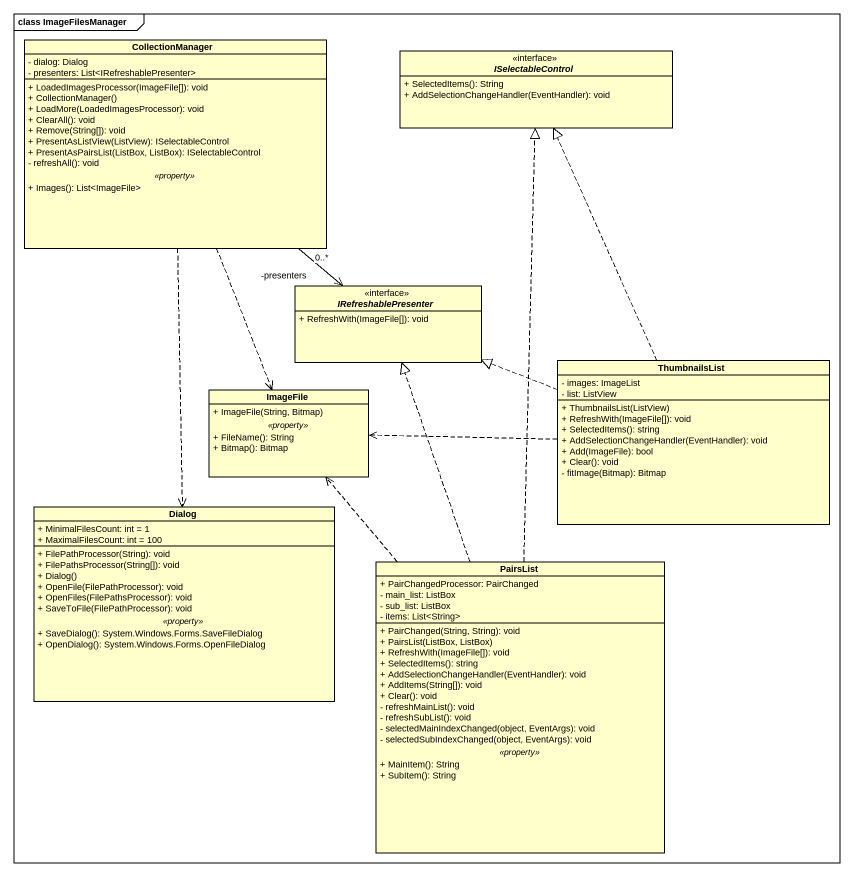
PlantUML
@startuml
mainframe class ImageFilesManager
hide circle
hide empty members
skinparam classAttributeIconSize 0
class CollectionManager {
  - dialog: Dialog
  - presenters: List<IRefreshablePresenter>
  --
  + LoadedImagesProcessor(ImageFile[]): void
  + CollectionManager()
  + LoadMore(LoadedImagesProcessor): void
  + ClearAll(): void
  + Remove(String[]): void
  + PresentAsListView(ListView): ISelectableControl
  + PresentAsPairsList(ListBox, ListBox): ISelectableControl
  - refreshAll(): void
  .. <<property>> ..
  + Images(): List<ImageFile>
}
interface ISelectableControl {
  + SelectedItems(): String
  + AddSelectionChangeHandler(EventHandler): void
}
interface IRefreshablePresenter {
  + RefreshWith(ImageFile[]): void
}
class ThumbnailsList {
  - images: ImageList
  - list: ListView
  + ThumbnailsList(ListView)
  + RefreshWith(ImageFile[]): void
  + SelectedItems(): string
  + AddSelectionChangeHandler(EventHandler): void
  + Add(ImageFile): bool
  + Clear(): void
  - fitImage(Bitmap): Bitmap
}
class ImageFile {
  + ImageFile(String, Bitmap)
  .. <<property>> ..
  + FileName(): String
  + Bitmap(): Bitmap
}
class Dialog {
  + MinimalFilesCount: int = 1
  + MaximalFilesCount: int = 100
  --
  + FilePathProcessor(String): void
  + FilePathsProcessor(String[]): void
  + Dialog()
  + OpenFile(FilePathProcessor): void
  + OpenFiles(FilePathsProcessor): void
  + SaveToFile(FilePathProcessor): void
  .. <<property>> ..
  + SaveDialog(): System.Windows.Forms.SaveFileDialog
  + OpenDialog(): System.Windows.Forms.OpenFileDialog
}
class PairsList {
  + PairChangedProcessor: PairChanged
  - main_list: ListBox
  - sub_list: ListBox
  - items: List<String>
  --
  + PairChanged(String, String): void
  + PairsList(ListBox, ListBox)
  + RefreshWith(ImageFile[]): void
  + SelectedItems(): string
  + AddSelectionChangeHandler(EventHandler): void
  + AddItems(String[]): void
  + Clear(): void
  - refreshMainList(): void
  - refreshSubList(): void
  - selectedMainIndexChanged(object, EventArgs): void
  - selectedSubIndexChanged(object, EventArgs): void
  .. <<property>> ..
  + MainItem(): String
  + SubItem(): String
}
CollectionManager --> "-presenters\n0..*" IRefreshablePresenter
CollectionManager ..> ImageFile
CollectionManager ..> Dialog
ThumbnailsList .up.|> ISelectableControl
ThumbnailsList .left.|> IRefreshablePresenter
ThumbnailsList .left.> ImageFile
PairsList .up.|> ISelectableControl
PairsList .up.|> IRefreshablePresenter
PairsList .up.> ImageFile
@enduml
